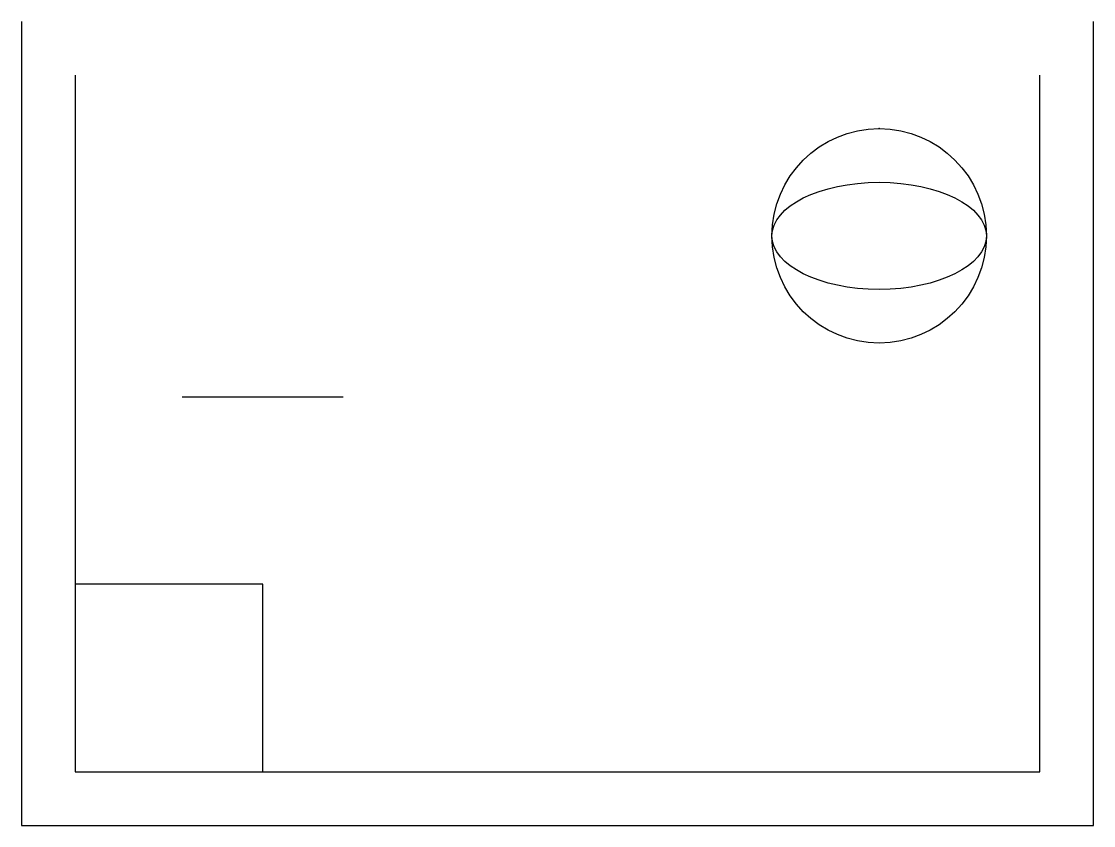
# Model space of a CAD drawing. Header units: metres. Extents: x 0 to 4000, y 0 to 3000.
import ezdxf

# ---------------------------------------------------------------- set-up
doc = ezdxf.new("R2010")
doc.units = ezdxf.units.M
for name, color, linetype in [('A-DOOR', 7, 'Continuous'), ('A-GRABBAR', 7, 'Continuous'), ('A-LAV', 7, 'Continuous'), ('A-ROOM', 7, 'Continuous'), ('A-WC', 7, 'Continuous')]:
    doc.layers.add(name, color=color, linetype=linetype)

msp = doc.modelspace()

# ---------------------------------------------------------------- linework, layer by layer
at = {"layer": 'A-DOOR'}
msp.add_line((1000, 0), (1800, 0), dxfattribs=at)
at = {"layer": 'A-GRABBAR'}
msp.add_line((600, 1600), (1200, 1600), dxfattribs=at)
at = {"layer": 'A-LAV'}
msp.add_circle((3200, 2200), 400, dxfattribs=at)
msp.add_ellipse((3200, 2200), major_axis=(400, 0), ratio=0.5, dxfattribs=at)
msp.add_point((3200, 2600), dxfattribs=at)
at = {"layer": 'A-ROOM'}
for p, q in [((0, 3000), (0, 0)), ((4000, 0), (4000, 3000)), ((200, 2800), (200, 200)), ((3800, 200), (3800, 2800)), ((200, 200), (3800, 200)), ((0, 0), (4000, 0))]:
    msp.add_line(p, q, dxfattribs=at)
msp.add_lwpolyline([(0, 0), (4000, 0), (4000, 1500)], dxfattribs=at)
at = {"layer": 'A-WC'}
msp.add_lwpolyline([(200, 200), (900, 200), (900, 900), (200, 900)], close=True, dxfattribs=at)

doc.saveas('drawing.dxf')
